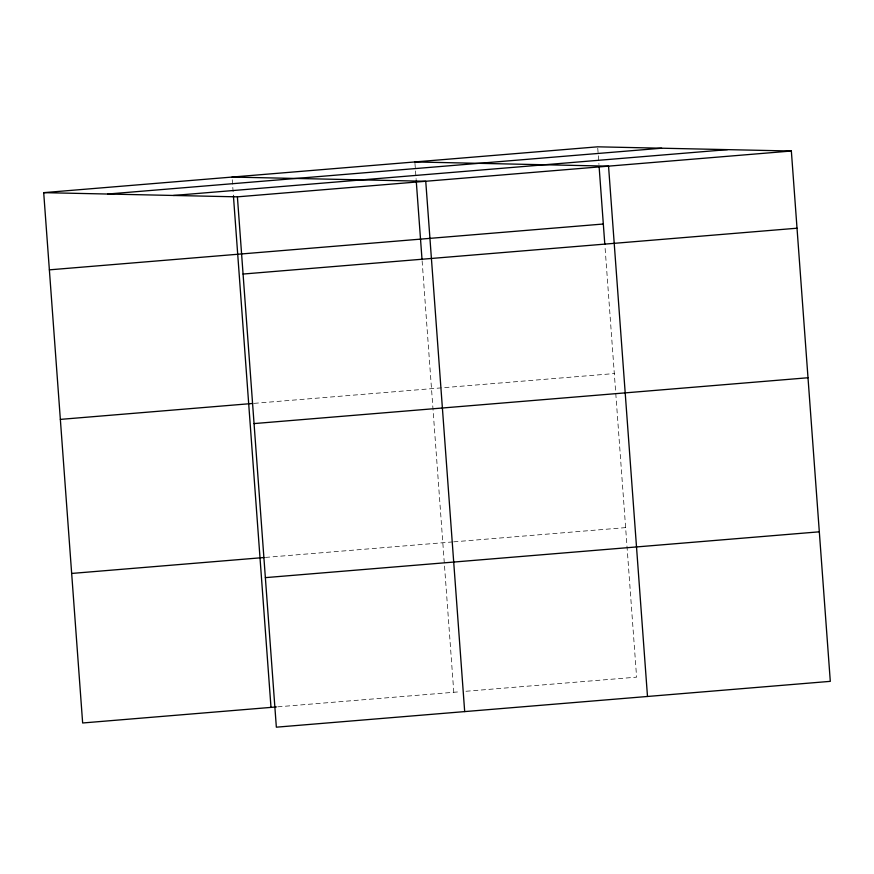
<?xml version="1.0" encoding="UTF-8"?>
<svg xmlns="http://www.w3.org/2000/svg" width="874" height="874" viewBox="0 0 874 874"><rect width="100%" height="100%" fill="white"/><g stroke="black" fill="none" stroke-linecap="round" stroke-linejoin="round"><path stroke-width="0.66" stroke-dasharray="4.37 3.28" d="M254.115 403.351L614.313 373.559M265.423 557.415L452.295 541.956M453.65 541.847L625.62 527.623M277.757 706.837L460.565 691.716M465.984 691.268L636.6 677.153L604.928 245.769M597.761 148.176L598.952 164.432M414.953 163.307L416.144 179.552M422.12 260.9L453.792 692.274M232.244 179.782L233.434 196.038"/><path stroke-width="1.31" d="M43.7 192.651L597.652 146.821L791.352 151.016L830.3 681.349L276.348 727.179L237.4 196.847L43.7 192.651L82.648 722.984L276.403 706.946M107.622 194.039L661.574 148.209M173.478 195.47L727.43 149.64M237.4 196.847L791.352 151.016M49.37 269.848L603.322 224.017M243.07 274.043L797.022 228.212M60.35 419.389L252.761 403.46M254.05 423.584L808.002 377.754M71.668 573.442L264.068 557.525M265.357 577.638L819.32 531.818M414.855 161.952L608.544 166.147L647.492 696.469M232.047 177.072L425.747 181.268L464.684 711.589M599.149 167.142L604.819 244.414M416.243 180.907L422.022 259.534M233.434 196.038L270.995 707.394"/></g></svg>
